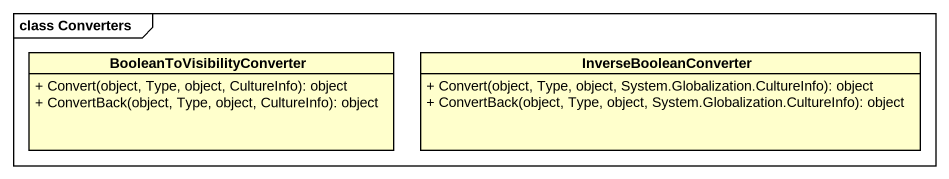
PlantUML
@startuml
mainframe class Converters
hide circle
hide empty members
skinparam classAttributeIconSize 0
class BooleanToVisibilityConverter {
  + Convert(object, Type, object, CultureInfo): object
  + ConvertBack(object, Type, object, CultureInfo): object
}
class InverseBooleanConverter {
  + Convert(object, Type, object, System.Globalization.CultureInfo): object
  + ConvertBack(object, Type, object, System.Globalization.CultureInfo): object
}
@enduml
